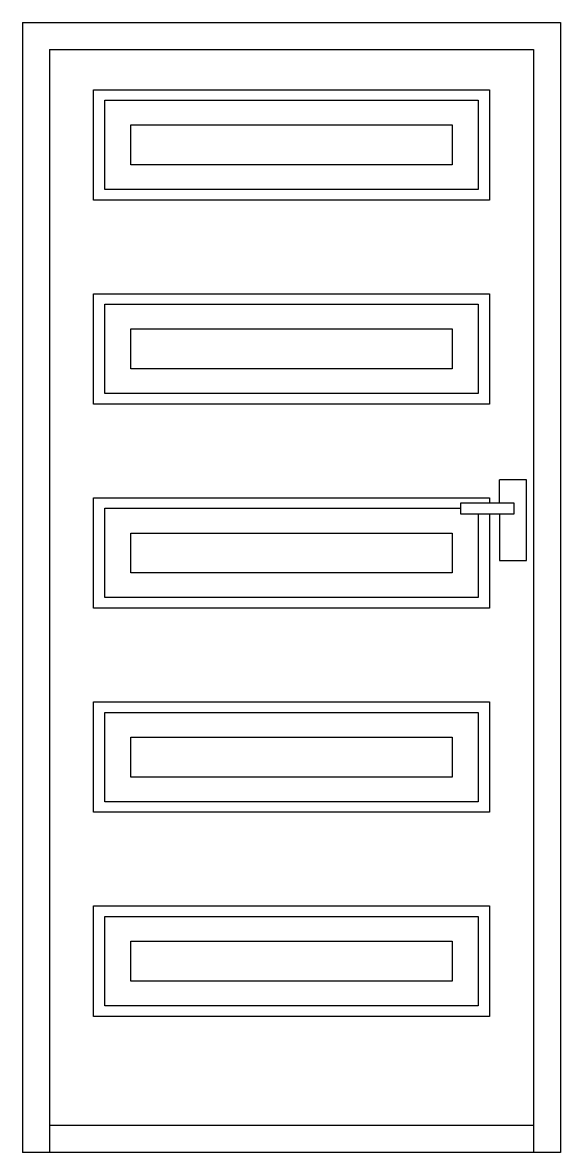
# Model space of a CAD drawing. Header units: millimetres. Extents: x -727.27 to -726.27, y 1767.63 to 1769.73.
import ezdxf

# ---------------------------------------------------------------- set-up
doc = ezdxf.new("R2010")
doc.units = ezdxf.units.MM
doc.header["$LTSCALE"] = 10
doc.layers.add('Portas', color=2, linetype='Continuous')

msp = doc.modelspace()

# ---------------------------------------------------------------- linework, layer by layer
at = {"layer": 'Portas'}
for p, q in [((-727.2656, 1769.73), (-727.2656, 1767.63)), ((-727.2656, 1769.73), (-726.2656, 1769.73)), ((-726.2656, 1769.73), (-726.2656, 1767.63)), ((-726.2656, 1767.63), (-727.2656, 1767.63))]:
    msp.add_line(p, q, dxfattribs=at)
at = {"layer": 'Portas', "color": 1}
for p, q in [((-727.2156, 1769.68), (-727.2156, 1767.63)), ((-727.2156, 1769.68), (-726.3156, 1769.68)), ((-726.3156, 1769.68), (-726.3156, 1767.63)), ((-727.1337, 1769.4), (-727.1337, 1769.6053)), ((-727.1337, 1769.6053), (-726.3976, 1769.6053)), ((-726.3976, 1769.6053), (-726.3976, 1769.4)), ((-727.1129, 1769.4197), (-727.1129, 1769.5857)), ((-727.1129, 1769.5857), (-726.4184, 1769.5857)), ((-726.4184, 1769.5857), (-726.4184, 1769.4197)), ((-727.0642, 1769.4656), (-727.0642, 1769.5398)), ((-727.0642, 1769.5398), (-726.467, 1769.5398)), ((-726.467, 1769.5398), (-726.467, 1769.4656)), ((-726.467, 1769.4656), (-727.0642, 1769.4656)), ((-726.4184, 1769.4197), (-727.1129, 1769.4197)), ((-726.3976, 1769.4), (-727.1337, 1769.4)), ((-727.1337, 1769.2261), (-726.3976, 1769.2261)), ((-727.1337, 1769.0208), (-727.1337, 1769.2261)), ((-726.3976, 1769.2261), (-726.3976, 1769.0208)), ((-727.1129, 1769.2065), (-726.4184, 1769.2065)), ((-727.1129, 1769.0405), (-727.1129, 1769.2065)), ((-726.4184, 1769.2065), (-726.4184, 1769.0405)), ((-727.0642, 1769.1606), (-726.467, 1769.1606)), ((-727.0642, 1769.0864), (-727.0642, 1769.1606)), ((-726.467, 1769.1606), (-726.467, 1769.0864)), ((-726.467, 1769.0864), (-727.0642, 1769.0864)), ((-726.4184, 1769.0405), (-727.1129, 1769.0405)), ((-726.3976, 1769.0208), (-727.1337, 1769.0208)), ((-726.3286, 1768.88), (-726.3786, 1768.88)), ((-726.3786, 1768.8367), (-726.3786, 1768.88)), ((-726.3286, 1768.73), (-726.3286, 1768.88)), ((-727.1337, 1768.8467), (-726.3976, 1768.8467)), ((-727.1337, 1768.6414), (-727.1337, 1768.8467)), ((-726.3516, 1768.8367), (-726.4516, 1768.8367)), ((-726.4516, 1768.8367), (-726.4516, 1768.8167)), ((-726.3976, 1768.8467), (-726.3976, 1768.8367)), ((-726.3516, 1768.8167), (-726.3516, 1768.8367)), ((-727.1129, 1768.8272), (-726.4516, 1768.8272)), ((-727.1129, 1768.6611), (-727.1129, 1768.8272)), ((-726.4516, 1768.8167), (-726.3516, 1768.8167)), ((-726.4184, 1768.8167), (-726.4184, 1768.6611)), ((-726.3976, 1768.8167), (-726.3976, 1768.6414)), ((-726.3786, 1768.8167), (-726.3786, 1768.73)), ((-727.0642, 1768.7812), (-726.467, 1768.7812)), ((-727.0642, 1768.7071), (-727.0642, 1768.7812)), ((-726.467, 1768.7812), (-726.467, 1768.7071)), ((-726.3786, 1768.73), (-726.3286, 1768.73)), ((-726.467, 1768.7071), (-727.0642, 1768.7071)), ((-726.3976, 1768.6414), (-727.1337, 1768.6414)), ((-726.4184, 1768.6611), (-727.1129, 1768.6611)), ((-727.1337, 1768.4674), (-726.3976, 1768.4674)), ((-727.1337, 1768.2621), (-727.1337, 1768.4674)), ((-726.3976, 1768.4674), (-726.3976, 1768.2621)), ((-727.1129, 1768.4478), (-726.4184, 1768.4478)), ((-727.1129, 1768.2818), (-727.1129, 1768.4478)), ((-726.4184, 1768.4478), (-726.4184, 1768.2818)), ((-727.0642, 1768.4019), (-726.467, 1768.4019)), ((-727.0642, 1768.3277), (-727.0642, 1768.4019)), ((-726.467, 1768.4019), (-726.467, 1768.3277)), ((-726.467, 1768.3277), (-727.0642, 1768.3277)), ((-726.4184, 1768.2818), (-727.1129, 1768.2818)), ((-726.3976, 1768.2621), (-727.1337, 1768.2621)), ((-727.1337, 1768.0881), (-726.3976, 1768.0881)), ((-727.1337, 1767.8828), (-727.1337, 1768.0881)), ((-726.3976, 1768.0881), (-726.3976, 1767.8828)), ((-727.1129, 1768.0685), (-726.4184, 1768.0685)), ((-727.1129, 1767.9024), (-727.1129, 1768.0685)), ((-726.4184, 1768.0685), (-726.4184, 1767.9024)), ((-727.0642, 1768.0226), (-726.467, 1768.0226)), ((-727.0642, 1767.9484), (-727.0642, 1768.0226)), ((-726.467, 1768.0226), (-726.467, 1767.9484)), ((-726.467, 1767.9484), (-727.0642, 1767.9484)), ((-726.4184, 1767.9024), (-727.1129, 1767.9024)), ((-726.3976, 1767.8828), (-727.1337, 1767.8828)), ((-726.3156, 1767.68), (-727.2156, 1767.68))]:
    msp.add_line(p, q, dxfattribs=at)

doc.saveas('drawing.dxf')
